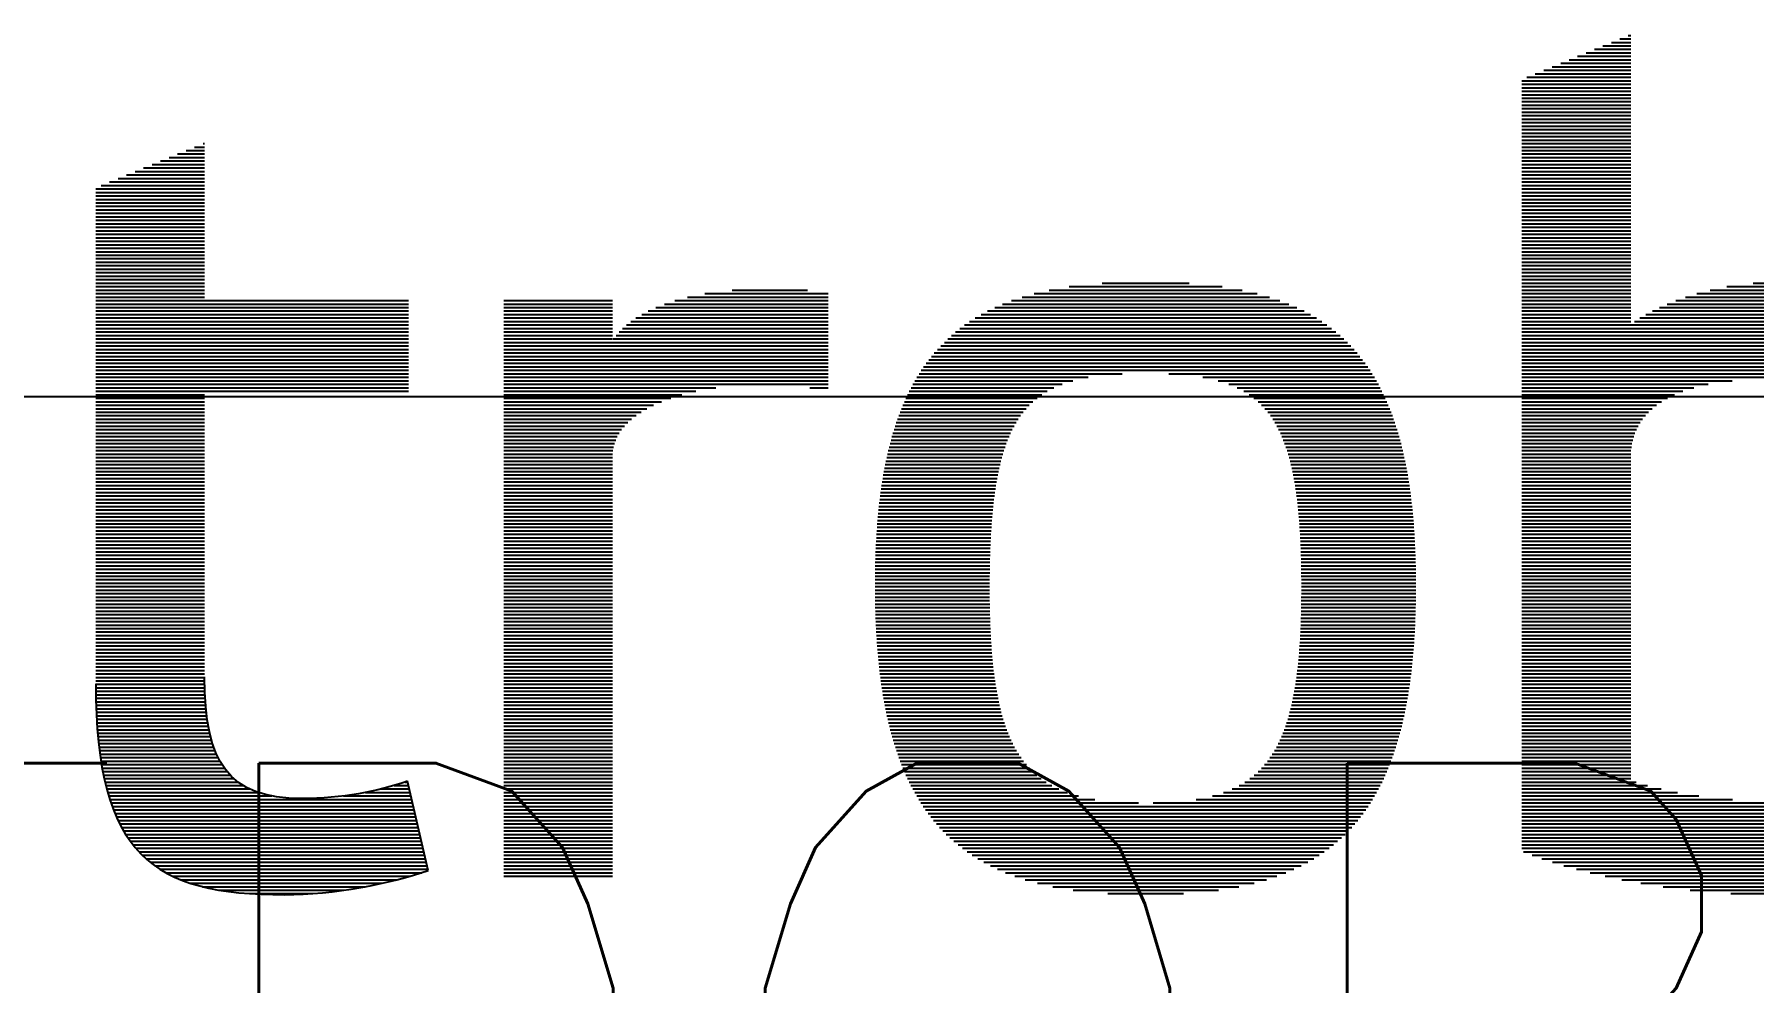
# Model space of a CAD drawing. Header units: millimetres. Extents: x 0 to 420, y 0 to 297.
# Drawn here: x 299.37 to 305.19, y 15.59 to 18.8 of the extents above; entities that cross this region are included whole.
import ezdxf

# ---------------------------------------------------------------- set-up
doc = ezdxf.new("R2010")
doc.units = ezdxf.units.MM
doc.layers.add('-1', color=7, linetype='Continuous')
doc.layers.add('1', color=7, linetype='Continuous')
doc.styles.add('RA100', font='ROMANS.SHX', dxfattribs={"height": 2.5})
pattern_1 = [(0, (4.38426585225068, -1.039455839854635), (0, 0.006496875000000001), [])]

# ---------------------------------------------------------------- blocks, each defined once
blk = doc.blocks.new('Logo Eletrobras Eletrosul A3')
h = blk.add_hatch()
h.set_pattern_fill('_USER', color=144, scale=0.006496875000000001, style=0, pattern_type=0)
h.set_pattern_definition(pattern_1)
edge = h.paths.add_edge_path()
edge.add_spline(control_points=[(6.529443021000684, 2.498430435145364), (6.529443021000684, 2.937970016395365), (6.377838442875685, 3.068024460145365), (6.059816411625683, 3.068024460145365)], knot_values=[0.875, 0.875, 0.875, 0.875, 1, 1, 1, 1], degree=3, periodic=0)
edge.add_spline(control_points=[(6.059816411625683, 3.068024460145365), (5.923245602250681, 3.068024460145365), (5.827143827250683, 3.027613897645365), (5.771699496000686, 2.989158894520365)], knot_values=[0.125, 0.125, 0.125, 0.125, 0.25, 0.25, 0.25, 0.25], degree=3, periodic=0)
edge.add_spline(control_points=[(5.771699496000686, 2.989158894520365), (5.771699496000686, 2.989158894520365), (5.771699496000686, 3.528432003895365), (5.771699496000686, 3.528432003895365)], knot_values=[0.25, 0.25, 0.25, 0.25, 0.375, 0.375, 0.375, 0.375], degree=3, periodic=0)
edge.add_spline(control_points=[(5.771699496000686, 3.528432003895365), (5.771699496000686, 3.528432003895365), (5.569042474125688, 3.444771744520365), (5.569042474125688, 3.444771744520365)], knot_values=[0.375, 0.375, 0.375, 0.375, 0.5, 0.5, 0.5, 0.5], degree=3, periodic=0)
edge.add_spline(control_points=[(5.569042474125688, 3.444771744520365), (5.569042474125688, 3.444771744520365), (5.569042474125688, 2.007494075770365), (5.569042474125688, 2.007494075770365)], knot_values=[0.5, 0.5, 0.5, 0.5, 0.625, 0.625, 0.625, 0.625], degree=3, periodic=0)
edge.add_spline(control_points=[(5.569042474125688, 2.007494075770365), (5.686402024125684, 1.958514135145365), (5.880470177250682, 1.926296132020366), (6.025681830375685, 1.926296132020366)], knot_values=[0.625, 0.625, 0.625, 0.625, 0.75, 0.75, 0.75, 0.75], degree=3, periodic=0)
edge.add_spline(control_points=[(6.025681830375685, 1.926296132020366), (6.371426027250681, 1.926296132020366), (6.529443021000684, 2.054395016395366), (6.529443021000684, 2.498430435145364)], knot_values=[0.75, 0.75, 0.75, 0.75, 0.875, 0.875, 0.875, 0.875], degree=3, periodic=0)
edge = h.paths.add_edge_path(flags=16)
edge.add_spline(control_points=[(5.771699496000686, 2.139718475770366), (5.771699496000686, 2.139718475770366), (5.771699496000686, 2.741562988270365), (5.771699496000686, 2.741562988270365)], knot_values=[0.3333333333333333, 0.3333333333333333, 0.3333333333333333, 0.3333333333333333, 0.5, 0.5, 0.5, 0.5], degree=3, periodic=0)
edge.add_spline(control_points=[(5.771699496000686, 2.741562988270365), (5.771699496000686, 2.814250025770366), (5.827143827250683, 2.886495275770366), (6.027819302250688, 2.886495275770366)], knot_values=[0.5, 0.5, 0.5, 0.5, 0.6666666666666666, 0.6666666666666666, 0.6666666666666666, 0.6666666666666666], degree=3, periodic=0)
edge.add_spline(control_points=[(6.027819302250688, 2.886495275770366), (6.245516589750682, 2.886495275770366), (6.317969739750684, 2.807863597645366), (6.317969739750684, 2.498430435145364)], knot_values=[0.6666666666666666, 0.6666666666666666, 0.6666666666666666, 0.6666666666666666, 0.8333333333333333, 0.8333333333333333, 0.8333333333333333, 0.8333333333333333], degree=3, periodic=0)
edge.add_spline(control_points=[(6.317969739750684, 2.498430435145364), (6.317969739750684, 2.161158163270366), (6.245516589750682, 2.101568825770365), (6.025681830375685, 2.101568825770365)], knot_values=[0.8333333333333333, 0.8333333333333333, 0.8333333333333333, 0.8333333333333333, 1, 1, 1, 1], degree=3, periodic=0)
edge.add_spline(control_points=[(6.025681830375685, 2.101568825770365), (5.938201408500685, 2.101568825770365), (5.844289080375681, 2.114159769520366), (5.771699496000686, 2.139718475770366)], knot_values=[0.1666666666666667, 0.1666666666666667, 0.1666666666666667, 0.1666666666666667, 0.3333333333333333, 0.3333333333333333, 0.3333333333333333, 0.3333333333333333], degree=3, periodic=0)
h = blk.add_hatch()
h.set_pattern_fill('_USER', color=144, scale=0.006496875000000001, style=0, pattern_type=0)
h.set_pattern_definition(pattern_1)
edge = h.paths.add_edge_path()
edge.add_line((3.116303242875682, 2.858994003895365), (3.496208008500683, 2.858994003895365))
edge.add_line((3.496208008500682, 2.858994003895365), (3.496208008500682, 3.038151828895365))
edge.add_line((3.496208008500682, 3.038151828895365), (3.116303242875682, 3.038151828895365))
edge.add_line((3.116303242875682, 3.038151828895365), (3.116303242875682, 3.326353203808905))
edge.add_line((3.116303242875682, 3.326353203808905), (2.913626730375682, 3.243193203895365))
edge.add_line((2.913626730375682, 3.243193203895364), (2.913626730375682, 2.319142672645365))
edge.add_spline(control_points=[(2.913626730375682, 2.319142672645365), (2.913626730375682, 1.999054635145365), (3.020350896000682, 1.926296132020366), (3.265718374125679, 1.926296132020366)], knot_values=[0.6923076923076923, 0.6923076923076923, 0.6923076923076923, 0.6923076923076923, 0.7692307692307692, 0.7692307692307692, 0.7692307692307692, 0.7692307692307692], degree=3, periodic=0)
edge.add_spline(control_points=[(3.265718374125679, 1.926296132020366), (3.355414230375683, 1.926296132020366), (3.464054974125681, 1.947631869520366), (3.532454074125681, 1.971261003895365)], knot_values=[0.7692307692307692, 0.7692307692307692, 0.7692307692307692, 0.7692307692307692, 0.846153846153846, 0.846153846153846, 0.846153846153846, 0.846153846153846], degree=3, periodic=0)
edge.add_spline(control_points=[(3.532454074125681, 1.971261003895365), (3.532454074125681, 1.971261003895365), (3.494083530375681, 2.137736928895364), (3.494083530375681, 2.137736928895364)], knot_values=[0.846153846153846, 0.846153846153846, 0.846153846153846, 0.846153846153846, 0.9230769230769229, 0.9230769230769229, 0.9230769230769229, 0.9230769230769229], degree=3, periodic=0)
edge.add_spline(control_points=[(3.494083530375681, 2.137736928895364), (3.43851575850068, 2.118434713270365), (3.372598464750682, 2.105616378895364), (3.297760961625681, 2.105616378895364)], knot_values=[0.9230769230769229, 0.9230769230769229, 0.9230769230769229, 0.9230769230769229, 1, 1, 1, 1], degree=3, periodic=0)
edge.add_spline(control_points=[(3.297760961625681, 2.105616378895364), (3.15908516475068, 2.105616378895364), (3.116303242875682, 2.173898535145365), (3.116303242875682, 2.331883044520366)], knot_values=[0.07692307692307693, 0.07692307692307693, 0.07692307692307693, 0.07692307692307693, 0.1538461538461539, 0.1538461538461539, 0.1538461538461539, 0.1538461538461539], degree=3, periodic=0)
edge.add_line((3.116303242875682, 2.331883044520366), (3.116303242875682, 2.858994003895366))
h = blk.add_hatch()
h.set_pattern_fill('_USER', color=144, scale=0.006496875000000001, style=0, pattern_type=0)
h.set_pattern_definition(pattern_1)
edge = h.paths.add_edge_path()
edge.add_spline(control_points=[(3.876002327250681, 2.743745938270364), (3.876002327250681, 2.826957913270366), (4.006271167875683, 2.876041803895365), (4.151326896000683, 2.876041803895365)], knot_values=[0.5454545454545455, 0.5454545454545455, 0.5454545454545455, 0.5454545454545455, 0.6363636363636365, 0.6363636363636365, 0.6363636363636365, 0.6363636363636365], degree=3, periodic=0)
edge.add_spline(control_points=[(4.151326896000683, 2.876041803895365), (4.19620730850068, 2.876041803895365), (4.24102275225068, 2.871747369520365), (4.277125886625679, 2.865347947645364)], knot_values=[0.6363636363636365, 0.6363636363636365, 0.6363636363636365, 0.6363636363636365, 0.7272727272727274, 0.7272727272727274, 0.7272727272727274, 0.7272727272727274], degree=3, periodic=0)
edge.add_spline(control_points=[(4.277125886625679, 2.865347947645364), (4.277125886625679, 2.865347947645364), (4.277125886625679, 3.048657275770366), (4.277125886625679, 3.048657275770366)], knot_values=[0.7272727272727274, 0.7272727272727274, 0.7272727272727274, 0.7272727272727274, 0.8181818181818183, 0.8181818181818183, 0.8181818181818183, 0.8181818181818183], degree=3, periodic=0)
edge.add_spline(control_points=[(4.277125886625679, 3.048657275770366), (4.24102275225068, 3.052971200770365), (4.202548258500681, 3.055076188270366), (4.166250217875682, 3.055076188270366)], knot_values=[0.8181818181818183, 0.8181818181818183, 0.8181818181818183, 0.8181818181818183, 0.9090909090909093, 0.9090909090909093, 0.9090909090909093, 0.9090909090909093], degree=3, periodic=0)
edge.add_spline(control_points=[(4.166250217875682, 3.055076188270366), (4.010442161625683, 3.055076188270366), (3.914502808500684, 3.014821550770366), (3.876002327250681, 2.959461678895366)], knot_values=[0.9090909090909093, 0.9090909090909093, 0.9090909090909093, 0.9090909090909093, 1, 1, 1, 1], degree=3, periodic=0)
edge.add_line((3.876002327250681, 2.959461678895367), (3.876002327250681, 3.038151828871758))
edge.add_line((3.876002327250681, 3.038151828871758), (3.673416771000682, 3.038151828895365))
edge.add_line((3.673416771000682, 3.038151828895365), (3.673416771000682, 1.956207744520364))
edge.add_line((3.673416771000682, 1.956207744520364), (3.876002327250681, 1.956207744520364))
edge.add_line((3.876002327250681, 1.956207744520364), (3.876002327250681, 2.743745938270365))
h = blk.add_hatch()
h.set_pattern_fill('_USER', color=144, scale=0.006496875000000001, style=0, pattern_type=0)
h.set_pattern_definition(pattern_1)
h.paths.add_polyline_path([(5.369234018880658, 2.593565331995391), (5.368498888872178, 2.605099355020256), (5.367670269239344, 2.616460597235351), (5.366748062069945, 2.627650143734459), (5.365732169451775, 2.638669079611365), (5.364622493472631, 2.64951848995986), (5.363418936220306, 2.660199459873724), (5.362121399782588, 2.670713074446748), (5.360729786247269, 2.681060418772717), (5.359243997702151, 2.691242577945417), (5.357663936235021, 2.701260637058635), (5.355989503933674, 2.711115681206154), (5.354220602885906, 2.720808795481765), (5.35235713517951, 2.730341064979252), (5.350399002902282, 2.7397135747924), (5.348346108142007, 2.748927410014996), (5.34619835298648, 2.75798365574083), (5.343955639523504, 2.766883397063681), (5.341617869840857, 2.775627719077343), (5.33918494602635, 2.784217706875594), (5.336656770167764, 2.79265444555223), (5.334033244352895, 2.800939020201028), (5.331314270669541, 2.809072515915779), (5.328499751205491, 2.817056017790267), (5.325589588048537, 2.824890610918283), (5.322583683286478, 2.832577380393607), (5.319481939007105, 2.840117411310032), (5.316284257298211, 2.847511788761336), (5.31299054024759, 2.854761597841311), (5.309600689943029, 2.861867923643745), (5.306114608472335, 2.868831851262414), (5.302532197923288, 2.875654465791116), (5.298853360383692, 2.882336852323632), (5.295077997941334, 2.88888009595375), (5.291206012684007, 2.895285281775254), (5.287237306699506, 2.90155349488193), (5.28317178207563, 2.907685820367568), (5.279009340900167, 2.913683343325948), (5.274749885260906, 2.919547148850865), (5.270393317245652, 2.925278322036098), (5.265939538942188, 2.930877947975435), (5.261388452438307, 2.936347111762664), (5.256739959821811, 2.94168689849157), (5.251993963180492, 2.946898393255936), (5.247150364602135, 2.951982681149555), (5.242209066174546, 2.956940847266209), (5.237169969985505, 2.961773976699686), (5.23203297812282, 2.966483154543766), (5.226797992674264, 2.971069465892247), (5.221464915727655, 2.975533995838905), (5.216033649370768, 2.97987782947753), (5.210504095691405, 2.98410205190191), (5.20487615677736, 2.988207748205826), (5.199149734716421, 2.992196003483071), (5.19332473159638, 2.996067902827427), (5.187401049505038, 2.999824531332682), (5.181378590530187, 3.00346697409262), (5.175257256759622, 3.006996316201031), (5.169036950281125, 3.010413642751698), (5.162717573182505, 3.013720038838404), (5.156299027551544, 3.016916589554942), (5.149781215476036, 3.020004379995097), (5.143164039043779, 3.022984495252652), (5.136447400342568, 3.025858020421397), (5.129631201460192, 3.028626040595115), (5.122715344484455, 3.031289640867591), (5.115699731503135, 3.033849906332619), (5.108584264604026, 3.036307922083977), (5.101368845874941, 3.038664773215452), (5.094053377403643, 3.040921544820838), (5.086637761277949, 3.043079321993914), (5.079121899585655, 3.045139189828466), (5.071505694414537, 3.047102233418283), (5.063789047852399, 3.04896953785715), (5.055971861987032, 3.050742188238853), (5.048054038906223, 3.052421269657183), (5.040035480697785, 3.054007867205917), (5.031916089449492, 3.05550306597885), (5.023695767249144, 3.056907951069764), (5.015374416184532, 3.058223607572446), (5.006951938343459, 3.059451120580682), (4.998428235813702, 3.060591575188258), (4.989803210683061, 3.061646056488963), (4.981076765039361, 3.062615649576576), (4.972248800970338, 3.063501439544892), (4.963319220563822, 3.064304511487693), (4.945154819089463, 3.065666841671895), (4.926582777318625, 3.066711320879472), (4.907602311953639, 3.067446629860717), (4.888212639696881, 3.067881449365917), (4.868412977250674, 3.068024460145365), (4.868350802879643, 3.068024458762861), (4.868039989821352, 3.068024410367239), (4.867418657683093, 3.068024106054547), (4.86246210980028, 3.068011680323093), (4.852624238832, 3.067933118435858), (4.833249177534494, 3.067557355135831), (4.814274607468437, 3.06688283850982), (4.795700029089172, 3.065900887807532), (4.777524942852033, 3.064602822278677), (4.759748849212354, 3.062979961172967), (4.75101026850886, 3.062044019544327), (4.74237124862546, 3.061023623740112), (4.73383172711911, 3.05991768866654), (4.725391641546707, 3.058725129229823), (4.717050929465184, 3.057444860336173), (4.708809528431431, 3.056075796891808), (4.700667376002372, 3.054616853802936), (4.69262440973494, 3.053066945975776), (4.684680567186035, 3.05142498831654), (4.676835785912576, 3.04968989573144), (4.669090003471492, 3.047860583126694), (4.661443157419701, 3.045935965408508), (4.653895185314102, 3.043914957483105), (4.646446024711622, 3.041796474256694), (4.639095613169172, 3.039579430635487), (4.631843888243672, 3.037262741525703), (4.624690787492046, 3.03484532183355), (4.617636248471211, 3.032326086465244), (4.610680208738074, 3.029703950327004), (4.603822605849555, 3.026977828325036), (4.597063377362566, 3.024146635365558), (4.590402460834039, 3.021209286354778), (4.583839793820882, 3.018164696198919), (4.577375313880003, 3.015011779804188), (4.571008958568326, 3.011749452076803), (4.564740665442772, 3.008376627922969), (4.558570372060261, 3.004892222248913), (4.552498015977699, 3.001295149960844), (4.546523534752005, 2.997584325964971), (4.540646865940097, 2.993758665167509), (4.534867947098906, 2.989817082474672), (4.529186715785329, 2.985758492792681), (4.523603109556293, 2.981581811027739), (4.518117065968706, 2.97728595208607), (4.512728522579485, 2.972869830873873), (4.507437416945567, 2.968332362297383), (4.505769885143687, 2.966836225092049), (4.48017700975999, 2.941243349708355), (4.477733479190421, 2.938498490935976), (4.473122689437186, 2.933081208183328), (4.468608837894575, 2.927533897316092), (4.46419186211951, 2.921855473240467), (4.459871699668895, 2.916044850862679), (4.455648288099658, 2.910100945088939), (4.45152156496871, 2.904022670825458), (4.447491467832968, 2.897808942978455), (4.44355793424935, 2.891458676454128), (4.439720901774779, 2.884970786158724), (4.435980307966167, 2.87834418699842), (4.432336090380423, 2.871577793879438), (4.42878818657447, 2.864670521708016), (4.425336534105227, 2.85762128539034), (4.421981070529606, 2.850428999832626), (4.41872173340454, 2.843092579941111), (4.415558460286926, 2.83561094062199), (4.412491188733693, 2.827982996781498), (4.409519856301744, 2.820207663325796), (4.406644400548009, 2.812283855161148), (4.403864759029398, 2.80421048719376), (4.40118086930284, 2.795986474329843), (4.398592668925231, 2.787610731475596), (4.396100095453503, 2.77908217353724), (4.393703086444562, 2.770399715420995), (4.391401579455346, 2.761562272033083), (4.38919551204275, 2.752568758279699), (4.387084821763704, 2.743418089067057), (4.385069446175109, 2.734109179301368), (4.383149322833898, 2.724640943888889), (4.38132438929698, 2.715012297735783), (4.379594583121278, 2.705222155748269), (4.377959841863706, 2.695269432832584), (4.376420103081175, 2.685153043894945), (4.374975304330606, 2.674871903841528), (4.373625383168918, 2.664424927578581), (4.372370277153026, 2.653811030012321), (4.371209923839846, 2.643029126048916), (4.370144260786295, 2.632078130594622), (4.369173225549297, 2.620956958555642), (4.368296755685758, 2.609664524838204), (4.367514788752601, 2.598199744348519), (4.366827262306739, 2.586561531992758), (4.366234113905092, 2.574748802677187), (4.365735281104575, 2.562760471307999), (4.365330701462108, 2.55059545279141), (4.365020312534602, 2.538252662033615), (4.364804051878982, 2.525731013940837), (4.364681857052156, 2.513029423419317), (4.364718652210286, 2.487251549461944), (4.364876606188295, 2.474541323329686), (4.365127600636113, 2.46200733185759), (4.36547173088835, 2.44964857170867), (4.365909092279628, 2.437464039546108), (4.366439780144555, 2.425452732032946), (4.367063889817745, 2.413613645832263), (4.367781516633816, 2.401945777607143), (4.368592755927381, 2.390448124020707), (4.369497703033053, 2.379119681735983), (4.37049645328544, 2.367959447416144), (4.371589102019172, 2.356966417724204), (4.372775744568845, 2.346139589323276), (4.374056476269088, 2.335477958876451), (4.375431392454507, 2.324980523046818), (4.376900588459717, 2.314646278497476), (4.378464159619334, 2.304474221891473), (4.380122201267973, 2.29446334989192), (4.381874808740244, 2.284612659161941), (4.383722077370765, 2.274921146364564), (4.385664102494149, 2.265387808162897), (4.387700979445013, 2.256011641220031), (4.389832803557963, 2.246791642199084), (4.392059670167619, 2.237726807763101), (4.394381674608599, 2.228816134575198), (4.396798912215511, 2.220058619298427), (4.399311478322973, 2.211453258595888), (4.401919468265589, 2.202999049130701), (4.404622977377988, 2.194694987565926), (4.407422100994776, 2.186540070564654), (4.410316934450575, 2.178533294789966), (4.41330757307998, 2.170673656904972), (4.416394112217626, 2.162960153572747), (4.419576647198109, 2.155391781456372), (4.422855273356069, 2.147967537218944), (4.42623008602609, 2.140686417523541), (4.429701180542812, 2.133547419033265), (4.433268652240837, 2.126549538411185), (4.436932596454774, 2.119691772320406), (4.440693108519245, 2.112973117424014), (4.444550283768859, 2.106392570385092), (4.448504217538234, 2.099949127866726), (4.45255500516199, 2.093641786531984), (4.456702741974722, 2.087469543044009), (4.460947523311072, 2.081431394065835), (4.465289444505633, 2.07552633626058), (4.469728600893022, 2.069753366291319), (4.47426508780786, 2.064111480821138), (4.478899000584756, 2.058599676513134), (4.48363043455832, 2.053216950030392), (4.488459485063192, 2.047962298035987), (4.493386247433936, 2.042834717193026), (4.498410817005215, 2.037833204164581), (4.503533289111621, 2.032956755613761), (4.508753759087771, 2.028204368203625), (4.514072322268278, 2.023575038597287), (4.519489073987769, 2.019067763457817), (4.525004109580834, 2.014681539448305), (4.5306175243821, 2.010415363231847), (4.536329413726184, 2.006268231471524), (4.542139872947697, 2.002239140830431), (4.548048997381258, 1.998327087971653), (4.55405688236147, 1.994531069558266), (4.560163623222961, 1.990850082253377), (4.566369315300335, 1.987283122720055), (4.572674053928219, 1.983829187621397), (4.579077934441191, 1.9804872736205), (4.585581052173904, 1.977256377380432), (4.59218350246098, 1.974135495564298), (4.598885380636986, 1.971123624835177), (4.605686782036571, 1.968219761856159), (4.612587801994348, 1.965422903290328), (4.619588535844919, 1.962732045800776), (4.626689078922904, 1.960146186050593), (4.633889526562914, 1.957664320702865), (4.641189974099568, 1.955285446420675), (4.648590516867486, 1.95300855986711), (4.656091250201264, 1.950832657705267), (4.663692269435526, 1.948756736598228), (4.671393669904884, 1.946779793209079), (4.679195546943962, 1.944900824200912), (4.687097995887374, 1.94311882623681), (4.695101112069711, 1.941432795979869), (4.703204990825615, 1.939841730093167), (4.711409727489684, 1.938344625239797), (4.719715417396536, 1.936940478082846), (4.728122155880779, 1.935628285285401), (4.736630038277045, 1.934407043510551), (4.745239159919926, 1.933275749421384), (4.753949616144048, 1.932233399680985), (4.762761502284039, 1.931278990952442), (4.771674913674481, 1.930411519898847), (4.780689945650021, 1.929629983183284), (4.789806693545245, 1.928933377468843), (4.79902525269479, 1.928320699418607), (4.808345718433252, 1.927790945695672), (4.817768186095265, 1.927343112963117), (4.836919508528332, 1.926689197121512), (4.856479982670944, 1.926350925198497), (4.876431408472108, 1.926320441734937), (4.896183545266993, 1.926596548077671), (4.905902399247299, 1.926851864047905), (4.915516621942018, 1.927186692999935), (4.925026347095489, 1.92760203827067), (4.934431708452109, 1.928098903197025), (4.943732839756247, 1.92867829111591), (4.952929874752279, 1.929341205364242), (4.962022947184572, 1.930088649278925), (4.971012190797481, 1.930921626196879), (4.979897739335382, 1.931841139455011), (4.988679726542674, 1.932848192390238), (4.997358286163703, 1.933943788339469), (5.005933551942846, 1.935128930639618), (5.014405657624465, 1.936404622627596), (5.02277473695295, 1.937771867640314), (5.031040923672659, 1.939231669014688), (5.039204351527971, 1.940785030087626), (5.047265154263251, 1.942432954196044), (5.055223465622866, 1.944176444676851), (5.063079419351187, 1.946016504866961), (5.070833149192605, 1.947954138103287), (5.078484788891473, 1.949990347722744), (5.086034472192157, 1.952126137062237), (5.093482332839038, 1.954362509458678), (5.100828504576494, 1.956700468248987), (5.108073121148898, 1.959141016770074), (5.115216316300593, 1.961685158358849), (5.122258223775976, 1.964333896352223), (5.129198977319412, 1.967088234087114), (5.136038710675258, 1.96994917490042), (5.142777557587916, 1.972917722129074), (5.149415651801728, 1.975994879109974), (5.155953127061078, 1.979181649180038), (5.162390117110334, 1.982479035676176), (5.168726755693879, 1.985888041935301), (5.174963176556066, 1.989409671294323), (5.181099513441268, 1.993044927090156), (5.18713590009386, 1.996794812659712), (5.193072470258226, 2.000660331339908), (5.198909357678723, 2.004642486467651), (5.204646696099722, 2.00874228137985), (5.2102846192656, 2.012960719413422), (5.215823260920729, 2.017298803905283), (5.221262754809466, 2.021757538192341), (5.226603234676201, 2.026337925611504), (5.231844834265292, 2.031040969499691), (5.236987687321118, 2.035867673193809), (5.242031927588044, 2.040819040030774), (5.24697768881045, 2.045896073347499), (5.251825104732699, 2.051099776480896), (5.256574309099161, 2.056431152767869), (5.261225435654215, 2.061891205545344), (5.265778618142221, 2.067480938150223), (5.27023399030756, 2.073201353919421), (5.274591685894599, 2.079053456189851), (5.278851838647711, 2.085038248298427), (5.283014582311271, 2.091156733582061), (5.28708005062964, 2.097409915377656), (5.291048377347192, 2.103798797022141), (5.294919696208307, 2.11032438185241), (5.298694140957345, 2.11698767320539), (5.302371845338683, 2.123789674417987), (5.305952943096688, 2.130731388827112), (5.309437567975738, 2.137813819769682), (5.312825853720199, 2.145037970582603), (5.316117934074441, 2.152404844602791), (5.319313942782841, 2.15991544516716), (5.322414013589764, 2.167570775612617), (5.325418280239589, 2.175371839276079), (5.328326876476673, 2.183319639494457), (5.3311399360454, 2.191415179604663), (5.333857592690141, 2.199659462943606), (5.336479980155257, 2.208053492848205), (5.339007232185129, 2.216598272655367), (5.34143948252412, 2.225294805702004), (5.34377686491661, 2.234144095325033), (5.34601951310696, 2.243147144861362), (5.348167560839553, 2.252304957647903), (5.35022114185875, 2.261618537021574), (5.352180389908927, 2.271088886319283), (5.354045438734456, 2.28071700887794), (5.355816422079702, 2.290503908034458), (5.357493473689043, 2.300450587125753), (5.359076727306846, 2.310558049488736), (5.360566316677485, 2.320827298460315), (5.361962375545332, 2.331259337377406), (5.363265037654749, 2.341855169576925), (5.364474436750118, 2.352615798395775), (5.365590706575809, 2.363542227170878), (5.366613980876185, 2.374635459239141), (5.367544393395626, 2.385896497937475), (5.368382077878497, 2.397326346602795), (5.369127168069173, 2.40892600857201), (5.369779797712024, 2.420696487182039), (5.37034010055142, 2.432638785769787), (5.370808210331735, 2.444753907672172), (5.371184260797332, 2.4570428562261), (5.371468385692591, 2.469506634768488), (5.371660718761884, 2.482146246636244), (5.371761393749576, 2.494962695166287), (5.371770444083339, 2.507898160269647), (5.371686999903581, 2.520672031588936), (5.371510751484912, 2.533265526441949), (5.371241600915123, 2.545679729922472), (5.370879450282008, 2.557915727124292), (5.370424201673362, 2.569974603141193), (5.369875757176981, 2.581857443066966)])
h.paths.add_polyline_path([(5.156585237058938, 2.586627535613046), (5.157310302543788, 2.569414564377421), (5.157860948930193, 2.551599479177762), (5.15824071165839, 2.533172463380524), (5.158367616475729, 2.52372641380984), (5.158453126168606, 2.514123700352177), (5.15850171847325, 2.494638660303356), (5.158388015882501, 2.476017951483596), (5.15810908633792, 2.457955243348742), (5.157661394399273, 2.440442888218484), (5.157041404626312, 2.423473238412521), (5.156245581578812, 2.407038646250541), (5.155270389816533, 2.391131464052242), (5.154112293899225, 2.375744044137322), (5.152767758386659, 2.360868738825475), (5.151233247838594, 2.346497900436394), (5.149505226814796, 2.332623881289777), (5.147580159875023, 2.319239033705318), (5.145454511579036, 2.306335710002712), (5.143124746486599, 2.293906262501652), (5.140587329157473, 2.281943043521833), (5.137838724151418, 2.270438405382955), (5.134875396028203, 2.259384700404708), (5.131693809347578, 2.248774280906791), (5.128290428669317, 2.238599499208894), (5.124661718553174, 2.228852707630718), (5.12080414355891, 2.219526258491952), (5.11671416824629, 2.210612504112297), (5.11238825717508, 2.202103796811444), (5.107822874905036, 2.193992488909088), (5.103014485995921, 2.186270932724927), (5.097959555007495, 2.178931480578655), (5.092654546499528, 2.171966484789966), (5.087095925031768, 2.165368297678555), (5.081280155163988, 2.159129271564115), (5.075203701455948, 2.153241758766345), (5.068863028467401, 2.147698111604941), (5.06225460075812, 2.142490682399594), (5.055374882887868, 2.13761182347), (5.048220339416392, 2.133053887135857), (5.040787434903471, 2.128809225716858), (5.033072633908851, 2.124870191532693), (5.025072400992308, 2.121229136903067), (5.016783200713601, 2.117878414147668), (5.008201497632484, 2.114810375586194), (4.999323756308723, 2.112017373538338), (4.990146441302084, 2.109491760323798), (4.980666017172314, 2.107225888262265), (4.970878948479193, 2.105212109673437), (4.960781699782476, 2.103442776877008), (4.950370735641929, 2.101910242192675), (4.939642520617301, 2.10060685794013), (4.928593519268361, 2.099524976439071), (4.917220196154876, 2.098656950009191), (4.905519015836603, 2.097995130970184), (4.893486442873304, 2.097531871641748), (4.881118941824749, 2.097259524343577), (4.866936249240322, 2.097160087889018), (4.858209542645096, 2.097227291331707), (4.845760570953896, 2.097462373945463), (4.833647544618387, 2.09788683905342), (4.821866927036609, 2.09850833433589), (4.810415181606587, 2.099334507473171), (4.799288771726356, 2.10037300614557), (4.788484160793939, 2.101631478033393), (4.777997812207367, 2.103117570816945), (4.767826189364673, 2.104838932176529), (4.757965755663882, 2.106803209792452), (4.748412974503029, 2.109018051345021), (4.739164309280149, 2.111491104514535), (4.73021622339326, 2.114230016981304), (4.721565180240397, 2.11724243642563), (4.713207643219597, 2.12053601052782), (4.705140075728881, 2.124118386968175), (4.697358941166282, 2.127997213427006), (4.689860702929831, 2.132180137584615), (4.682641824417551, 2.136674807121306), (4.675698769027484, 2.141488869717383), (4.669028000157653, 2.146629973053159), (4.662625981206091, 2.152105764808925), (4.656489175570822, 2.157923892664998), (4.650614046649885, 2.164092004301677), (4.644997057841302, 2.170617747399267), (4.639634672543103, 2.17750876963808), (4.634523354153327, 2.184772718698409), (4.629659566069996, 2.192417242260569), (4.625039771691146, 2.200449988004864), (4.620660434414795, 2.208878603611591), (4.616518017638988, 2.217710736761067), (4.612608984761746, 2.226954035133577), (4.608929799181098, 2.236616146409458), (4.605476924295086, 2.246704718268981), (4.602246823501726, 2.257227398392462), (4.599235960199056, 2.26819183446022), (4.596440797785103, 2.279605674152553), (4.593857799657897, 2.291476565149751), (4.591483429215469, 2.303812155132142), (4.589314149855849, 2.316620091780024), (4.587346424977063, 2.32990802277368), (4.585576717977148, 2.343683595793448), (4.584001492254128, 2.357954458519602), (4.582617211206038, 2.372728258632479), (4.581420338230908, 2.388012643812358), (4.580407336726763, 2.403815261739561), (4.579574670091635, 2.420143760094373), (4.578918801723557, 2.437005786557123), (4.578436195020558, 2.454408988808098), (4.57812331338066, 2.472361014527598), (4.577976620201905, 2.490869511395943), (4.577964490276209, 2.500414369822577), (4.57799283351766, 2.510238474214996), (4.578062016554009, 2.519904196809691), (4.578172481460484, 2.529412764685643), (4.578519025184844, 2.547963344598378), (4.579036001292701, 2.56590003058689), (4.579726946386035, 2.583232639284641), (4.580595397066805, 2.599970987325178), (4.581644889936989, 2.616124891342051), (4.582878961598558, 2.631704167968798), (4.584301148653477, 2.646718633838951), (4.585914987703717, 2.661178105586039), (4.587724015351249, 2.675092399843611), (4.589731768198043, 2.688471333245213), (4.591941782846067, 2.701324722424353), (4.594357595897293, 2.71366238401459), (4.596982743953689, 2.725494134649468), (4.599820763617227, 2.736829790962505), (4.602875191489883, 2.747679169587252), (4.606149564173617, 2.758052087157238), (4.609647418270399, 2.767958360306007), (4.613372290382202, 2.777407805667089), (4.617327717111003, 2.786410239874028), (4.621517235058757, 2.79497547956036), (4.625944380827448, 2.803113341359623), (4.630612691019039, 2.810833641905353), (4.635525702235501, 2.818146197831086), (4.640686951078806, 2.825060825770366), (4.646099974150921, 2.83158734235672), (4.651768308053818, 2.837735564223695), (4.657695489389464, 2.843515308004821), (4.663885054759835, 2.84893639033364), (4.670340540766897, 2.854008627843688), (4.677065484012616, 2.858741837168503), (4.684063421098966, 2.86314583494162), (4.69133788862792, 2.86723043779658), (4.698892423201446, 2.871005462366918), (4.706730561421512, 2.874480725286173), (4.714855839890085, 2.877666043187882), (4.723271795209143, 2.880571232705581), (4.731981963980651, 2.883206110472808), (4.740989882806581, 2.885580493123101), (4.750299088288902, 2.887704197289998), (4.75991311702958, 2.889587039607035), (4.769835505630592, 2.89123883670775), (4.780069790693904, 2.89266940522568), (4.790619508821493, 2.893888561794365), (4.801488196615313, 2.894906123047339), (4.812679390677346, 2.89573190561814), (4.824196627609563, 2.896375726140308), (4.836043444013931, 2.896847401247378), (4.848223376492417, 2.897156747572886), (4.860739961646988, 2.897313581750373), (4.873536204971536, 2.897327510991858), (4.886106359882575, 2.897200001247952), (4.898339465444206, 2.896921942682731), (4.910239057096668, 2.896483518662656), (4.921808670280193, 2.895874912554192), (4.933051840435034, 2.8950863077238), (4.943972103001414, 2.894107887537944), (4.954572993419578, 2.892929835363086), (4.96485804712977, 2.891542334565687), (4.974830799572221, 2.889935568512212), (4.98449478618717, 2.888099720569121), (4.993853542414854, 2.886024974102879), (5.002910603695518, 2.883701512479949), (5.011669505469392, 2.88111951906679), (5.020133783176718, 2.878269177229869), (5.028306972257734, 2.875140670335645), (5.036192608152678, 2.871724181750583), (5.043794226301788, 2.868009894841145), (5.051115362145303, 2.863987992973791), (5.05815955112346, 2.859648659514989), (5.064930328676496, 2.854982077831196), (5.071431230244652, 2.849978431288879), (5.077665791268171, 2.844627903254497), (5.08363754718728, 2.838920677094514), (5.089350033442219, 2.832846936175394), (5.094806785473232, 2.826396863863597), (5.100011338720559, 2.819560643525588), (5.104967228624432, 2.812328458527828), (5.109677990625091, 2.80469049223678), (5.114147160162773, 2.796636928018908), (5.118378272677717, 2.788157949240673), (5.122374863610165, 2.779243739268537), (5.126140468400351, 2.769884481468964), (5.129678622488512, 2.760070359208415), (5.132992861314889, 2.749791555853355), (5.136086720319724, 2.739038254770244), (5.138963734943246, 2.727800639325547), (5.141627440625701, 2.716068892885726), (5.144081372807324, 2.703833198817239), (5.146329066928352, 2.691083740486557), (5.148374058429024, 2.677810701260136), (5.150219882749578, 2.664004264504442), (5.151870075330255, 2.649654613585936), (5.153328171611292, 2.63475193187108), (5.154597707032927, 2.61928640272634), (5.155682217035391, 2.603248209518174)], flags=16)
at = {"color": 144}
blk.add_open_spline([(2.913626730375682, 2.319142672645365), (2.913626730375682, 1.999054635145365), (3.020350896000682, 1.926296132020366), (3.265718374125679, 1.926296132020366), (3.265718374125679, 1.926296132020366), (3.355414230375683, 1.926296132020366), (3.464054974125681, 1.947631869520366), (3.532454074125681, 1.971261003895365)], degree=3, knots=[0.6923076923076923, 0.6923076923076923, 0.6923076923076923, 0.6923076923076923, 0.7692307692307692, 0.7692307692307692, 0.7692307692307692, 0.7692307792307692, 0.846153846153846, 0.846153846153846, 0.846153846153846, 0.846153846153846], dxfattribs=at)
for points in [[(3.297760961625681, 2.105616378895364), (3.15908516475068, 2.105616378895364), (3.116303242875682, 2.173898535145365), (3.116303242875682, 2.331883044520366)], [(3.494083530375681, 2.137736928895364), (3.43851575850068, 2.118434713270365), (3.372598464750682, 2.105616378895364), (3.297760961625681, 2.105616378895364)], [(3.532454074125681, 1.971261003895365), (3.532454074125681, 1.971261003895365), (3.494083530375681, 2.137736928895364), (3.494083530375681, 2.137736928895364)]]:
    blk.add_open_spline(points, degree=3, dxfattribs=at)

msp = doc.modelspace()

# ---------------------------------------------------------------- linework, layer by layer
at = {"layer": '1', "color": 3}
msp.add_line((269, 17.57641680220695), (325, 17.57641680220695), dxfattribs=at)

# ---------------------------------------------------------------- block references
at = {"layer": '-1', "xscale": 1.81875, "yscale": 1.81875, "zscale": 1.81875}
msp.add_blockref('Logo Eletrobras Eletrosul A3', (294.2792107081418, 12.38564491450796), dxfattribs=at)

# ---------------------------------------------------------------- texts
at = {"layer": '1', "style": 'RA100'}
msp.add_text('NÚMERO DO FORNECEDOR', height=2, dxfattribs=at).set_placement((270.0449044101842, 14.33493863194781))

doc.saveas('drawing.dxf')
